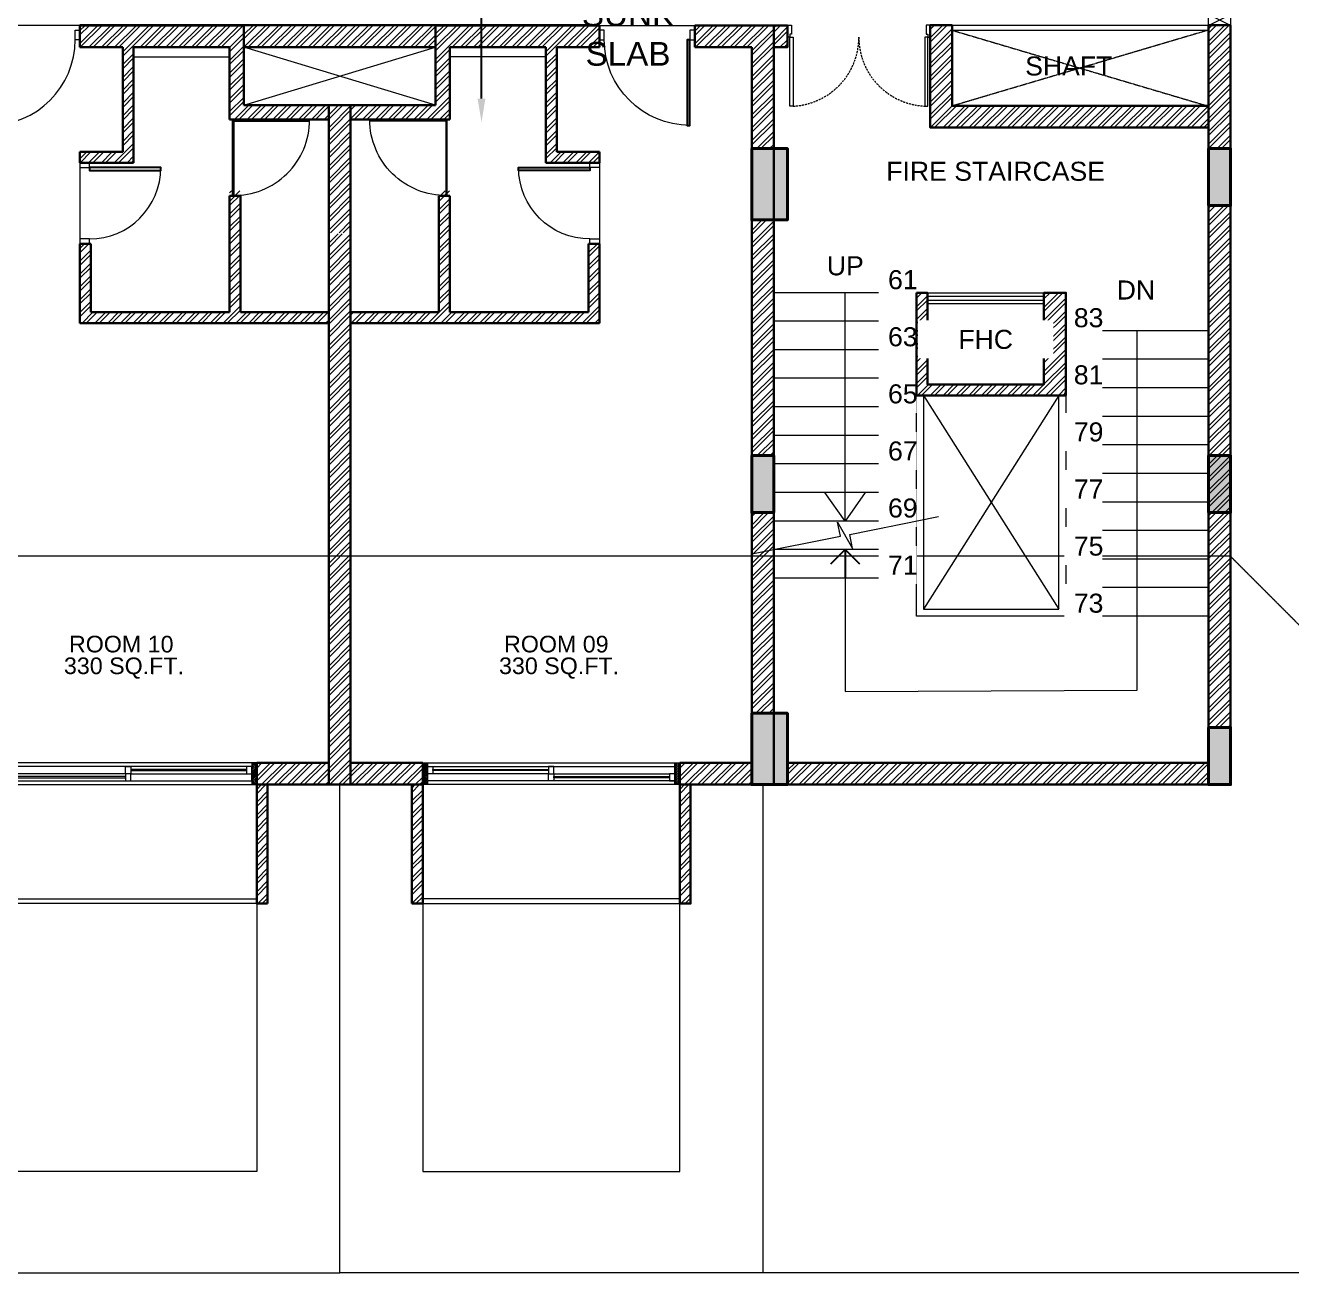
# Model space of a CAD drawing. Header units: millimetres. Extents: x 149548 to 2069915, y -1587483 to -1219800.
# Drawn here: x 1769735 to 1783041, y -1387155 to -1374045 of the extents above; entities that cross this region are included whole.
import ezdxf
from ezdxf import colors
from ezdxf.entities.mleader import LeaderData, LeaderLine
from ezdxf.math import Vec2, Vec3

# ---------------------------------------------------------------- set-up
doc = ezdxf.new("R2010")
doc.units = ezdxf.units.MM
doc.header["$MEASUREMENT"] = 0
for name, pattern in [('ACAD_ISO02W100', [15, 12, -3]), ('ACAD_ISO03W100', [30, 12, -18]), ('AUDIT_D_060311083008-3', [0, 0]), ('DASHED', [0.75, 0.5, -0.25]), ('HIDDEN', [0.375, 0.25, -0.125])]:
    doc.linetypes.add(name, pattern=pattern)
doc.layers.add('A-DOOR', color=140, linetype='AUDIT_D_060311083008-3', lineweight=5, transparency=0.5)
doc.layers.add('WINDOW FRAME_MOFA', color=19, linetype='Continuous', lineweight=15, transparency=0.4)
doc.layers.add('A-Symbol', color=40, linetype='Continuous')
doc.layers.add('DOOR_MOFA', color=7, linetype='Continuous')
for name, color, linetype, lineweight in [('BRICK WALL_MOFA', 8, 'Continuous', 30), ('CONCRETE_MOFA', 230, 'Continuous', 40), ('DIMENSION_MOFA', 62, 'HIDDEN', 15), ('DOOR FRAME_MOFA', 42, 'Continuous', 15), ('DOOR SWING_MOFA', 49, 'ACAD_ISO03W100', 5), ('DOORS', 161, 'Continuous', 5), ('ELEV_09_MOFA', 37, 'Continuous', 9), ('ELEV_15_MOFA', 31, 'Continuous', 15), ('ELEV_20_MOFA', 51, 'Continuous', 20), ('ELEV_GRADE 2_MOFA', 37, 'Continuous', 9), ('GLASS_MOFA', 4, 'Continuous', 5), ('GLAZING_MOFA', 141, 'Continuous', 13), ('OVERHEAD LINES_MOFA', 252, 'ACAD_ISO02W100', 9), ('STAIRS_MOFA', 1, 'Continuous', 13), ('TEXT_MOFA', 222, 'Continuous', 18), ('TOILET FIXTURES_MOFA', 8, 'Continuous', 5)]:
    doc.layers.add(name, color=color, linetype=linetype, lineweight=lineweight)
doc.layers.add('HATCH SOLID_MOFA', color=7, linetype='Continuous', lineweight=5, true_color=0x9c9c9c)
doc.layers.add('HATCH_LIGHT_MOFA', color=7, linetype='Continuous', lineweight=5, true_color=0x5b5b5b)
doc.styles.add('1-100', font='arial.ttf', dxfattribs={"height": 400})
doc.styles.get("Standard").update_dxf_attribs({"font": 'arial.ttf'})
doc.dimstyles.new('DIM 1-100 1', dxfattribs={"dimtxt": 200, "dimasz": 100, "dimexe": 50, "dimexo": 50, "dimgap": 50, "dimtad": 1, "dimdec": 1, "dimrnd": 5, "dimzin": 0, "dimdsep": 46, "dimtxsty": 'Standard', "dimblk": 'ARCHTICK', "dimcen": 100, "dimdle": 100, "dimclrd": 256, "dimclre": 256, "dimclrt": 256, "dimadec": 0, "dimazin": 0, "dimtfac": 1, "dimtdec": 1, "dimtix": 1, "dimtofl": 0, "dimtmove": 1, "dimatfit": 3, "dimldrblk": 'OPEN90', "dimfxl": 1, "dimtolj": 1, "dimtzin": 0, "dimlwd": -1, "dimlwe": -1, "dimarcsym": 0})
pattern_1 = [(45, (2077931.49, -1366866.46), (-67.35192, 67.35192), []), (45, (2077976.39, -1366866.46), (-67.35192, 67.35192), [])]
pattern_2 = [(45, (809291.075, -352668.9), (-67.351921, 67.351921), []), (45, (809335.98, -352668.9), (-67.351921, 67.351921), [])]

# ---------------------------------------------------------------- blocks, each defined once
blk = doc.blocks.new('zw$E70C-flat-2')
at = {"layer": 'HATCH_LIGHT_MOFA', "transparency": 33554687}
h = blk.add_hatch(color=256, dxfattribs=at)
h.dxf.hatch_style = 1
h.paths.add_polyline_path([(50630, -20625), (51005, -20625), (51005, -19875), (50630, -19875)])
h = blk.add_hatch(color=256, dxfattribs=at)
h.dxf.hatch_style = 1
h.paths.add_polyline_path([(55430, -19875), (55430, -20475), (55660, -20475), (55660, -19875)])
h = blk.add_hatch(color=256, dxfattribs=at)
h.dxf.hatch_style = 1
h.paths.add_polyline_path([(50630, -23102), (50630, -23702), (50860, -23702), (50860, -23102)])
h = blk.add_hatch(color=256, dxfattribs=at)
h.dxf.hatch_style = 1
h.paths.add_polyline_path([(55430, -23102), (55430, -23702), (55660, -23702), (55660, -23102)])
h = blk.add_hatch(color=256, dxfattribs=at)
h.dxf.hatch_style = 1
h.paths.add_polyline_path([(50630, -26560), (51005, -26560), (51005, -25810), (50630, -25810)])
h = blk.add_hatch(color=256, dxfattribs=at)
h.dxf.hatch_style = 1
h.paths.add_polyline_path([(55430, -26560), (55660, -26560), (55660, -25960), (55430, -25960)])
at = {"layer": 'CONCRETE_MOFA'}
for points in [[(50630, -19875), (51005, -19875), (51005, -20625), (50630, -20625), (50630, -19875)], [(55430, -19875), (55660, -19875), (55660, -20475), (55430, -20475), (55430, -19875)], [(50630, -23102), (50860, -23102), (50860, -23702), (50630, -23702), (50630, -23102)], [(55430, -23102), (55660, -23102), (55660, -23702), (55430, -23702), (55430, -23102)], [(50630, -25810), (51005, -25810), (51005, -26560), (50630, -26560), (50630, -25810)], [(55430, -25960), (55660, -25960), (55660, -26560), (55430, -26560), (55430, -25960)]]:
    blk.add_lwpolyline(points, dxfattribs=at)
blk = doc.blocks.new('AL FRAME 50X100_MOFA^-flat-54')
blk.add_lwpolyline([(247.25, 0), (17.25, 0), (17.25, 115), (247.25, 115)], close=True)
at = {"layer": 'HATCH_LIGHT_MOFA'}
for p, q in [((247.25, 0), (17.25, 115)), ((17.25, 0), (247.25, 115))]:
    blk.add_line(p, q, dxfattribs=at)
blk = doc.blocks.new('*U120')
at = {"layer": 'ELEV_GRADE 2_MOFA'}
blk.add_lwpolyline([(-6753, 11049), (-6753, 11107), (-6712, 11107), (-6712, 11049)], close=True, dxfattribs=at)
at = {"layer": 'WINDOW FRAME_MOFA'}
for points in [[(-6618, 11049), (-6618, 13219), (-6618, 13334), (-6848, 13334), (-6848, 13219), (-6848, 11049)], [(-6618, 13334), (-6848, 13219), (-6618, 13219), (-6848, 13334)], [(-6712, 13162), (-6712, 11107), (-6753, 11107), (-6753, 13162)]]:
    blk.add_lwpolyline(points, dxfattribs=at)
blk.add_lwpolyline([(-6753, 13162), (-6753, 13219), (-6712, 13219), (-6712, 13162)], close=True, dxfattribs=at)
at = {"layer": 'DIMENSION_MOFA'}
blk.add_blockref('AL FRAME 50X100_MOFA^-flat-54', (-6865, 10934), dxfattribs=at)
blk = doc.blocks.new('_ArchTick')
at = {"color": 0, "linetype": 'ByBlock', "const_width": 0.15}
blk.add_lwpolyline([(-0.5, -0.5), (0.5, 0.5)], dxfattribs=at)
blk = doc.blocks.new('_Open90')
at = {"color": 0, "linetype": 'ByBlock', "lineweight": -2}
for p, q in [((-0.5, 0.5), (0, 0)), ((0, 0), (-1, 0)), ((0, 0), (-0.5, -0.5))]:
    blk.add_line(p, q, dxfattribs=at)
blk = doc.blocks.new('D-150 thk wall_1.8m D leaf-new')
at = {"layer": 'A-DOOR', "color": 252, "linetype": 'DASHED', "ltscale": 50}
for centre, start, end in [((30, -150), 272.6352, 0), ((1770, -150), 180, 267.3648)]:
    blk.add_arc(centre, 870, start, end, dxfattribs=at)
at = {"layer": 'DOORS', "flags": 128}
for points in [[(0, -150), (0, 0), (50, 0), (50, -110), (30, -110), (30, -150)], [(1800, -150), (1800, 0), (1750, 0), (1750, -110), (1770, -110), (1770, -150)]]:
    blk.add_lwpolyline(points, close=True, dxfattribs=at)
at = {"layer": 'DOORS'}
for points in [[(30, -150), (70, -150), (70, -1019), (30, -1019)], [(1770, -150), (1730, -150), (1730, -1019), (1770, -1019)]]:
    blk.add_lwpolyline(points, close=True, dxfattribs=at)
blk = doc.blocks.new('*U131')
at = {"layer": 'A-DOOR'}
blk.add_blockref('D-150 thk wall_1.8m D leaf-new', (0, 0), dxfattribs=at)
blk = doc.blocks.new('*U248')
at = {"layer": 'WINDOW FRAME_MOFA'}
h = blk.add_hatch(dxfattribs=at)
h.set_pattern_fill('ANSI31', color=256, scale=100, angle=180)
h.set_pattern_definition([(45, (16019.125, 104858.141), (-8.8388348, 8.8388348), [])])
h.paths.add_polyline_path([(-2700, 230), (-2650, 230), (-2650, 150), (-2650, 0), (-2700, 0)])
h = blk.add_hatch(dxfattribs=at)
h.set_pattern_fill('ANSI31', color=256, scale=100, angle=180)
h.set_pattern_definition([(45, (15470.663, 104858.141), (-8.8388348, 8.8388348), [])])
h.paths.add_polyline_path([(0, 0), (-50, 0), (-50, 230), (0, 230)])
at = {"layer": 'GLAZING_MOFA'}
for points in [[(-107, 159), (-1321, 159), (-1321, 147), (-107, 147)], [(-1379, 84), (-2593, 84), (-2593, 72), (-1379, 72)]]:
    blk.add_lwpolyline(points, close=True, dxfattribs=at)
at = {"layer": 'WINDOW FRAME_MOFA'}
for p, q in [((-107, 190), (-1321, 190)), ((-1379, 115), (-2593, 115)), ((-1321, 115), (-107, 115))]:
    blk.add_line(p, q, dxfattribs=at)
for points in [[(-2650, 230), (-2700, 230), (-2700, 0), (-2650, 0)], [(0, 230), (-2700, 230), (-2700, 0), (0, 0)], [(-50, 190), (-2650, 190), (-2650, 40), (-50, 40)], [(-1379, 190), (-1321, 190), (-1321, 115), (-1379, 115)], [(-50, 190), (-107, 190), (-107, 115), (-50, 115)], [(0, 230), (-50, 230), (-50, 0), (0, 0)], [(-2650, 115), (-2593, 115), (-2593, 40), (-2650, 40)], [(-1321, 115), (-1379, 115), (-1379, 40), (-1321, 40)]]:
    blk.add_lwpolyline(points, close=True, dxfattribs=at)
blk = doc.blocks.new('gsoor-flat-1')
at = {"layer": 'GLASS_MOFA'}
h = blk.add_hatch(color=256, dxfattribs=at)
h.dxf.hatch_style = 1
h.paths.add_polyline_path([(31700, -10299, -0.004445), (31688, -10299), (31688, -10287), (31700, -10287)])
h.paths.add_polyline_path([(31688, -9636), (31688, -9624), (31700, -9624), (31700, -9636)])
for p, q in [((31688, -10299), (31688, -9624)), ((31688, -9636), (31700, -9636)), ((31700, -9624), (32375, -9624)), ((31700, -9636), (31700, -9624)), ((31700, -9636), (32375, -9636)), ((31688, -10287), (31700, -10287)), ((31688, -10299), (31700, -10299)), ((31700, -10299), (31700, -10287))]:
    blk.add_line(p, q, dxfattribs=at)
blk.add_lwpolyline([(31688, -9636), (31700, -9636), (31700, -9624), (31688, -9624)], close=True, dxfattribs=at)
blk.add_arc((31700, -9624), 675, 268.9814, 0, dxfattribs=at)
blk = doc.blocks.new('SGE-flat-1')
at = {"layer": 'DOOR FRAME_MOFA'}
for points in [[(337070, -187997), (337120, -187997), (337120, -188097), (337070, -188097)], [(338020, -187997), (338070, -187997), (338070, -188097), (338020, -188097)]]:
    blk.add_lwpolyline(points, close=True, dxfattribs=at)
at = {"layer": 'DOOR SWING_MOFA', "linetype": 'Continuous'}
blk.add_arc((337120, -188097), 900, 270, 0, dxfattribs=at)
at = {"layer": 'DOOR_MOFA'}
blk.add_lwpolyline([(337120, -188097), (337150, -188097), (337150, -188997), (337120, -188997)], close=True, dxfattribs=at)
blk = doc.blocks.new('WG-flat-1')
at = {"layer": 'DOOR FRAME_MOFA'}
for points in [[(338070, -188049), (338070, -188099), (338170, -188099), (338170, -188049)], [(338070, -188849), (338070, -188899), (338170, -188899), (338170, -188849)]]:
    blk.add_lwpolyline(points, close=True, dxfattribs=at)
at = {"layer": 'DOOR SWING_MOFA', "linetype": 'Continuous'}
blk.add_arc((338170, -188099), 750, 270, 0, dxfattribs=at)
at = {"layer": 'DOOR_MOFA'}
blk.add_lwpolyline([(338170, -188099), (338170, -188129), (338920, -188129), (338920, -188099)], close=True, dxfattribs=at)

msp = doc.modelspace()

# ---------------------------------------------------------------- hatches: boundary and pattern name
at = {"layer": 'HATCH SOLID_MOFA'}
h = msp.add_hatch(dxfattribs=at)
h.set_pattern_fill('ANSI32', color=256, scale=10)
h.set_pattern_definition(pattern_1)
h.paths.add_polyline_path([(1773153.13, -1377175.85), (1773153.13, -1377060.85), (1774080.54, -1377060.85), (1774080.54, -1376190.85), (1774195.54, -1376190.85), (1774195.54, -1377060.85), (1775653.04, -1377060.85), (1775653.04, -1376340.85), (1775768.04, -1376340.85), (1775768.04, -1377175.85)])
h.paths.add_polyline_path([(1770308.13, -1377175.85), (1770308.13, -1376340.85), (1770423.13, -1376340.85), (1770423.13, -1377060.85), (1771880.63, -1377060.85), (1771880.63, -1376190.85), (1771995.63, -1376190.85), (1771995.63, -1377060.85), (1772923.04, -1377060.85), (1772923.04, -1377175.85)])
h.paths.add_polyline_path([(1770308.13, -1374197.37), (1770308.13, -1374045.85), (1772030.63, -1374045.85), (1772030.63, -1374275.85), (1772030.54, -1374275.85), (1772030.63, -1374275.87), (1772030.63, -1374885.82), (1772030.54, -1374885.85), (1771955.63, -1375035.85), (1771880.63, -1375035.85), (1771880.63, -1374275.85), (1770873.13, -1374275.85), (1770873.13, -1375375.85), (1770873.13, -1375490.85), (1770308.13, -1375490.85), (1770308.13, -1375375.85), (1770758.13, -1375375.85), (1770758.13, -1374275.85), (1770308.13, -1374275.85)])
h.paths.add_polyline_path([(1774528.15, -1374275.85), (1774528.15, -1374045.85), (1775768.04, -1374045.85), (1775768.04, -1374275.85), (1775318.04, -1374275.85), (1775318.04, -1375375.85), (1775768.04, -1375375.85), (1775768.04, -1375490.85), (1775203.04, -1375490.85), (1775203.04, -1375375.85), (1775203.04, -1374275.85)])
h.paths.add_polyline_path([(1773153.13, -1375035.85), (1773153.13, -1374885.85), (1774045.54, -1374885.85), (1774045.54, -1374045.85), (1774528.15, -1374045.85), (1774528.15, -1374275.85), (1774195.54, -1374275.85), (1774195.54, -1375035.85)])
h.paths.add_polyline_path([(1776768.04, -1374275.85), (1776768.04, -1374045.85), (1777598.04, -1374045.85), (1777598.04, -1374145.38), (1777598.04, -1375340.38), (1777368.09, -1375340.38), (1777368.09, -1374275.85), (1776788.09, -1374275.85)])
h.paths.add_polyline_path([(1768478.09, -1381275.38), (1768478.04, -1376090.38), (1768708.04, -1376090.38), (1768708.09, -1381275.38)])
h.paths.add_polyline_path([(1772923.13, -1382025.85), (1772923.13, -1376237), (1773153.04, -1376237), (1773153.04, -1382025.85)])
h.paths.add_polyline_path([(1777368.04, -1378567.27), (1777368.04, -1376090.38), (1777598.04, -1376090.38), (1777598.04, -1378567.27)])
h.paths.add_polyline_path([(1777368.04, -1381275.38), (1777368.04, -1379167.27), (1777598.04, -1379167.27), (1777598.04, -1381275.38)])
h.paths.add_polyline_path([(1768478.13, -1374275.85), (1768478.13, -1374045.85), (1768708.13, -1374045.85), (1768708.13, -1374275.85), (1768708.09, -1374275.85), (1768708.09, -1375375.85), (1768708.04, -1375375.85), (1768708.04, -1375340.38), (1768478.17, -1375340.38), (1768478.17, -1374275.85)])
h.paths.add_polyline_path([(1772923.04, -1375035.85), (1772923.04, -1374885.85), (1773153.13, -1374885.85), (1773153.13, -1375035.85), (1773153.04, -1375035.85), (1773153.04, -1376226.6), (1772923.13, -1376226.6), (1772923.13, -1375035.85)])
h.paths.add_polyline_path([(1776610.54, -1382025.85), (1776610.54, -1381795.85), (1777368.04, -1381795.85), (1777368.04, -1382025.38), (1777598.04, -1382025.38), (1777598.04, -1382025.85)])
h.paths.add_polyline_path([(1773153.13, -1382025.85), (1773153.13, -1381795.85), (1773910.54, -1381795.85), (1773910.54, -1382025.85)])
h.paths.add_polyline_path([(1772165.63, -1382025.85), (1772165.63, -1381795.85), (1772923.04, -1381795.85), (1772923.04, -1382025.85)])
h.paths.add_polyline_path([(1771955.63, -1375035.85), (1772030.54, -1374885.85), (1772030.63, -1374885.82), (1772030.63, -1374885.85), (1772923.04, -1374885.85), (1772923.04, -1375035.85)])
h.paths.add_polyline_path([(1767878.13, -1374275.85), (1767878.13, -1374045.85), (1768478.13, -1374045.85), (1768478.13, -1374275.85), (1767898.17, -1374275.85)])
h.paths.add_polyline_path([(1768708.13, -1374275.85), (1768708.13, -1374045.85), (1769308.13, -1374045.85), (1769308.13, -1374275.85), (1769288.09, -1374275.85)])
h.paths.add_polyline_path([(1771880.63, -1376190.85), (1771880.63, -1375785.85), (1771995.63, -1375785.85), (1771995.63, -1376190.85)])
h.paths.add_polyline_path([(1774080.54, -1376190.85), (1774080.54, -1375785.85), (1774195.54, -1375785.85), (1774195.54, -1376190.85)])
h = msp.add_hatch(dxfattribs=at)
h.set_pattern_fill('ANSI32', color=256, scale=10)
h.set_pattern_definition([(45, (1623653.38, -1460152.28), (-67.35192, 67.35192), []), (45, (1623698.28, -1460152.28), (-67.35192, 67.35192), [])])
h.paths.add_polyline_path([(1772030.54, -1374275.85), (1772030.54, -1374045.85), (1774045.54, -1374045.85), (1774045.54, -1374275.85)])
h = msp.add_hatch(dxfattribs=at)
h.set_pattern_fill('ANSI32', color=256, scale=10)
h.set_pattern_definition(pattern_2)
h.paths.add_polyline_path([(1782168.04, -1374890.38), (1779473.04, -1374890.38), (1779473.04, -1374045.38), (1779243.04, -1374045.38), (1779243.04, -1375120.38), (1782168.04, -1375120.38)])
h.paths.add_polyline_path([(1777598.04, -1374045.85), (1777743.04, -1374045.85), (1777743.04, -1374275.85), (1777598.04, -1374275.85)])
h = msp.add_hatch(dxfattribs=at)
h.set_pattern_fill('ANSI32', color=256, scale=10)
h.set_pattern_definition(pattern_2)
h.paths.add_polyline_path([(1782168.04, -1374045.38), (1782168.04, -1375125.38), (1782168.04, -1375340.38), (1782398.04, -1375340.38), (1782398.04, -1374045.38)])
h = msp.add_hatch(dxfattribs=at)
h.set_pattern_fill('ANSI32', color=256, scale=10)
h.set_pattern_definition(pattern_2)
h.paths.add_polyline_path([(1782168.04, -1375940.38), (1782168.04, -1381425.38), (1782398.04, -1381425.38), (1782398.04, -1375940.38)])
h = msp.add_hatch(dxfattribs=at)
h.set_pattern_fill('ANSI32', color=256, scale=10)
h.set_pattern_definition(pattern_2)
h.paths.add_polyline_path([(1777743.04, -1381795.38), (1777743.04, -1382025.38), (1782168.04, -1382025.38), (1782168.04, -1381795.38)])
h = msp.add_hatch(dxfattribs=at)
h.set_pattern_fill('ANSI32', color=256, scale=10)
h.set_pattern_definition(pattern_1)
h.paths.add_polyline_path([(1776610.54, -1383275.85), (1776725.54, -1383275.85), (1776725.54, -1382025.85), (1776610.54, -1382025.85)])
h.paths.add_polyline_path([(1773910.5, -1382025.85), (1773795.5, -1382026.01), (1773795.5, -1383275.85), (1773910.5, -1383275.85)])
h.paths.add_polyline_path([(1769465.63, -1382025.85), (1769350.63, -1382025.85), (1769350.63, -1383275.85), (1769465.63, -1383275.85), (1769465.63, -1383225.85)])
h.paths.add_polyline_path([(1767835.63, -1382025.85), (1767720.63, -1382025.85), (1767720.63, -1383275.85), (1767835.63, -1383275.85)])
h.paths.add_polyline_path([(1765020.59, -1382025.85), (1764905.59, -1382026.01), (1764905.59, -1383275.85), (1765020.59, -1383275.85)])
h.paths.add_polyline_path([(1763275.76, -1383275.85), (1763390.76, -1383275.85), (1763390.76, -1382026.01), (1763275.76, -1382025.85)])
h.paths.add_polyline_path([(1760575.72, -1382025.85), (1760460.72, -1382025.85), (1760460.72, -1383275.85), (1760575.72, -1383275.85), (1760575.72, -1383225.85)])
h.paths.add_polyline_path([(1758945.72, -1382025.85), (1758830.72, -1382025.85), (1758830.72, -1383275.85), (1758945.72, -1383275.85)])
h.paths.add_polyline_path([(1756015.67, -1383275.85), (1756130.67, -1383275.85), (1756130.67, -1382025.85), (1756015.67, -1382026.01)])
h.paths.add_polyline_path([(1754500.85, -1382026.01), (1754385.85, -1382025.85), (1754385.85, -1383275.85), (1754500.85, -1383275.85)])
h.paths.add_polyline_path([(1751570.81, -1383275.85), (1751685.81, -1383275.85), (1751685.81, -1383225.85), (1751685.81, -1382025.85), (1751570.81, -1382025.85)])
h.paths.add_polyline_path([(1772280.67, -1382026.01), (1772165.67, -1382025.85), (1772165.67, -1383275.85), (1772280.67, -1383275.85)])

# ---------------------------------------------------------------- linework, layer by layer
at = {"layer": 'BRICK WALL_MOFA'}
for p, q in [((1775768.04, -1374045.38), (1770308.04, -1374045.38)), ((1770308.13, -1374045.85), (1770308.13, -1374275.85)), ((1770308.13, -1374045.85), (1772030.63, -1374045.85)), ((1774045.54, -1374045.38), (1772030.54, -1374045.38)), ((1772030.63, -1374885.85), (1772030.63, -1374045.85)), ((1775768.04, -1374045.85), (1774045.54, -1374045.85)), ((1774045.54, -1374885.85), (1774045.54, -1374045.85)), ((1775768.04, -1374045.85), (1775768.04, -1374275.85)), ((1777598.04, -1374045.85), (1776768.04, -1374045.85)), ((1776768.04, -1374275.85), (1776768.04, -1374045.85)), ((1770758.13, -1374275.85), (1770308.13, -1374275.85)), ((1770758.13, -1375375.85), (1770758.13, -1374275.85)), ((1770873.13, -1374275.85), (1771880.63, -1374275.85)), ((1770873.13, -1375375.85), (1770873.13, -1374275.85)), ((1771880.63, -1375035.85), (1771880.63, -1374275.85)), ((1774045.54, -1374275.85), (1772030.54, -1374275.85)), ((1774195.54, -1375035.85), (1774195.54, -1374275.85)), ((1775203.04, -1374275.85), (1774195.54, -1374275.85)), ((1775203.04, -1375375.85), (1775203.04, -1374275.85)), ((1775318.04, -1375375.85), (1775318.04, -1374275.85)), ((1775318.04, -1374275.85), (1775768.04, -1374275.85)), ((1776768.04, -1374275.85), (1777368.04, -1374275.85)), ((1777368.04, -1374275.85), (1777368.04, -1381795.85)), ((1777598.04, -1374275.85), (1777598.04, -1381795.85)), ((1773153.13, -1374885.85), (1772030.63, -1374885.85)), ((1772923.04, -1374885.85), (1774045.54, -1374885.85)), ((1772923.04, -1374885.85), (1772923.04, -1382025.85)), ((1773153.13, -1374885.85), (1773153.13, -1382025.85)), ((1772923.13, -1375035.85), (1771880.63, -1375035.85)), ((1772923.13, -1375035.85), (1772923.13, -1377060.85)), ((1773153.04, -1375035.85), (1774195.54, -1375035.85)), ((1773153.04, -1375035.85), (1773153.04, -1377060.85)), ((1770308.13, -1375375.85), (1770758.13, -1375375.85)), ((1770308.13, -1375375.85), (1770308.13, -1375490.85)), ((1770873.13, -1375375.85), (1770873.13, -1375375.85)), ((1770873.13, -1375490.85), (1770873.13, -1375375.85)), ((1775203.04, -1375375.85), (1775203.04, -1375375.85)), ((1775203.04, -1375490.85), (1775203.04, -1375375.85)), ((1775768.04, -1375375.85), (1775318.04, -1375375.85)), ((1775768.04, -1375375.85), (1775768.04, -1375490.85)), ((1770308.13, -1375490.85), (1770873.13, -1375490.85)), ((1775768.04, -1375490.85), (1775203.04, -1375490.85)), ((1771880.63, -1377060.85), (1771880.63, -1375835.85)), ((1771880.63, -1375835.85), (1771995.63, -1375835.85)), ((1771995.63, -1375835.85), (1771995.63, -1377060.85)), ((1774080.54, -1375835.85), (1774080.54, -1377060.85)), ((1774195.54, -1375835.85), (1774080.54, -1375835.85)), ((1774195.54, -1377060.85), (1774195.54, -1375835.85)), ((1770308.13, -1377175.85), (1770308.13, -1376340.85)), ((1770423.13, -1376340.85), (1770308.13, -1376340.85)), ((1770423.13, -1376340.85), (1770423.13, -1377060.85)), ((1775653.04, -1376340.85), (1775653.04, -1377060.85)), ((1775653.04, -1376340.85), (1775768.04, -1376340.85)), ((1775768.04, -1377175.85), (1775768.04, -1376340.85)), ((1770423.13, -1377060.85), (1771880.63, -1377060.85)), ((1771995.63, -1377060.85), (1772923.13, -1377060.85)), ((1774080.54, -1377060.85), (1773153.04, -1377060.85)), ((1775653.04, -1377060.85), (1774195.54, -1377060.85)), ((1772923.13, -1377175.85), (1770308.13, -1377175.85)), ((1772923.13, -1377175.85), (1772923.13, -1382025.85)), ((1773153.04, -1377175.85), (1773153.04, -1382025.85)), ((1773153.04, -1377175.85), (1775768.04, -1377175.85)), ((1772923.13, -1381795.85), (1772165.63, -1381795.85)), ((1772165.63, -1382025.85), (1772165.63, -1381795.85)), ((1773153.04, -1381795.85), (1773910.54, -1381795.85)), ((1773910.54, -1382025.85), (1773910.54, -1381795.85)), ((1776610.54, -1381795.85), (1776610.54, -1382025.85)), ((1772165.63, -1382025.85), (1773153.13, -1382025.85)), ((1773910.54, -1382025.85), (1772923.04, -1382025.85))]:
    msp.add_line(p, q, dxfattribs=at)
at = {"layer": 'BRICK WALL_MOFA', "color": 3}
msp.add_line((1782168.04, -1381425.38), (1782398.04, -1381425.38), dxfattribs=at)
at = {"layer": 'BRICK WALL_MOFA'}
for points in [[(1777598.04, -1374045.85), (1777598.04, -1382025.85), (1776610.54, -1382025.85)], [(1782168.04, -1375120.38), (1779243.04, -1375120.38), (1779243.04, -1374045.38), (1779473.04, -1374045.38), (1779473.04, -1374890.38), (1782168.04, -1374890.38)], [(1782168.04, -1375120.38), (1782168.04, -1375340.38), (1782398.04, -1375340.38), (1782398.04, -1374045.38), (1782168.04, -1374045.38), (1782168.04, -1375125.38)], [(1776610.54, -1381795.85), (1777368.04, -1381795.85)], [(1782168.04, -1382025.38), (1782168.04, -1381795.38), (1777743.04, -1381795.38), (1777743.04, -1382025.38), (1782168.04, -1382025.38)]]:
    msp.add_lwpolyline(points, dxfattribs=at)
for points in [[(1777598.04, -1374045.85), (1777743.04, -1374045.85), (1777743.04, -1374275.85), (1777598.04, -1374275.85)], [(1782398.04, -1375940.38), (1782168.04, -1375940.38), (1782168.04, -1381425.38), (1782398.04, -1381425.38)], [(1772280.67, -1383275.85), (1772165.67, -1383275.85), (1772165.67, -1382025.85), (1772280.67, -1382025.85)], [(1773795.5, -1383275.85), (1773910.5, -1383275.85), (1773910.5, -1382025.85), (1773795.5, -1382025.85)], [(1776610.54, -1383275.85), (1776725.54, -1383275.85), (1776725.54, -1382025.85), (1776610.54, -1382025.85)]]:
    msp.add_lwpolyline(points, close=True, dxfattribs=at)
at = {"layer": 'DIMENSION_MOFA'}
for p, q in [((1779213.04, -1376855.38), (1780438.04, -1376855.38)), ((1779213.04, -1376890.38), (1780438.04, -1376890.38)), ((1779213.04, -1376935.38), (1780438.04, -1376935.38)), ((1779213.04, -1376970.38), (1780438.04, -1376970.38))]:
    msp.add_line(p, q, dxfattribs=at)
at = {"layer": 'ELEV_09_MOFA', "linetype": 'ACAD_ISO02W100', "ltscale": 0.5}
msp.add_line((1782398.04, -1379625.38), (1750698.31, -1379625.38), dxfattribs=at)
at = {"layer": 'ELEV_09_MOFA', "linetype": 'ACAD_ISO02W100', "ltscale": 0.05}
msp.add_line((1782398.04, -1379625.38), (1789898.04, -1387155.38), dxfattribs=at)
msp.add_lwpolyline([(1777483.09, -1361165.38), (1796098.04, -1361165.38), (1796098.04, -1368645.38), (1789898.04, -1368645.38), (1789898.04, -1387155.38), (1777483.04, -1387155.38)], dxfattribs=at)
at = {"layer": 'ELEV_09_MOFA', "ltscale": 25}
for points in [[(1768593.13, -1382025.85), (1768593.13, -1387155.38), (1773038.09, -1387155.38), (1773038.09, -1382027.13), (1772165.63, -1382025.85), (1772165.63, -1386090.38), (1769465.63, -1386090.38), (1769465.63, -1382025.85)], [(1777483.04, -1382025.85), (1777483.04, -1387155.38), (1773038.09, -1387155.38), (1773038.09, -1382027.13), (1773910.54, -1382025.85), (1773910.54, -1386090.38), (1776610.54, -1386090.38), (1776610.54, -1382025.85)]]:
    msp.add_lwpolyline(points, close=True, dxfattribs=at)
at = {"layer": 'ELEV_15_MOFA'}
for p, q in [((1770308.13, -1374045.85), (1769308.13, -1374045.85)), ((1775768.04, -1374045.85), (1776768.04, -1374045.85)), ((1770308.13, -1375490.85), (1770308.13, -1376340.85)), ((1775768.04, -1375490.85), (1775768.04, -1376340.85))]:
    msp.add_line(p, q, dxfattribs=at)
at = {"layer": 'ELEV_20_MOFA'}
for points in [[(1772165.63, -1383275.85), (1769465.63, -1383275.85), (1769465.63, -1383225.85), (1772165.63, -1383225.85)], [(1773910.54, -1383275.85), (1776610.54, -1383275.85), (1776610.54, -1383225.85), (1773910.54, -1383225.85)]]:
    msp.add_lwpolyline(points, close=True, dxfattribs=at)
at = {"layer": 'GLASS_MOFA'}
for p, q in [((1771912.13, -1375035.85), (1771912.13, -1375835.85)), ((1771924.13, -1375035.85), (1771924.13, -1375835.85)), ((1774152.04, -1375035.85), (1774152.04, -1375835.85)), ((1774164.04, -1375035.85), (1774164.04, -1375835.85))]:
    msp.add_line(p, q, dxfattribs=at)
at = {"layer": 'HATCH_LIGHT_MOFA', "ltscale": 0.5}
for p, q in [((1779468.04, -1374045.38), (1782168.04, -1374045.38)), ((1779468.04, -1374095.38), (1782168.04, -1374095.38))]:
    msp.add_line(p, q, dxfattribs=at)
at = {"layer": 'HATCH_LIGHT_MOFA', "linetype": 'DASHED', "ltscale": 0.5}
for p, q in [((1779468.04, -1374095.38), (1782168.04, -1374895.38)), ((1782168.04, -1374095.38), (1779468.04, -1374895.38))]:
    msp.add_line(p, q, dxfattribs=at)
at = {"layer": 'HATCH_LIGHT_MOFA'}
for p, q in [((1779173.04, -1377935.38), (1780593.04, -1380180.38)), ((1780593.04, -1377935.38), (1779173.04, -1380180.38))]:
    msp.add_line(p, q, dxfattribs=at)
at = {"layer": 'OVERHEAD LINES_MOFA', "linetype": 'Continuous', "ltscale": 0.5}
for p, q in [((1774045.54, -1374885.85), (1772030.54, -1374275.85)), ((1772030.54, -1374885.85), (1774045.54, -1374275.85))]:
    msp.add_line(p, q, dxfattribs=at)
at = {"layer": 'STAIRS_MOFA'}
for p, q in [((1779098.04, -1376855.38), (1777598.04, -1376855.38)), ((1779098.04, -1376855.38), (1780668.04, -1376855.38)), ((1779098.04, -1377155.38), (1777598.04, -1377155.38)), ((1779098.04, -1377455.38), (1777598.04, -1377455.38)), ((1779098.04, -1377755.38), (1777598.04, -1377755.38)), ((1779098.04, -1378055.38), (1777598.04, -1378055.38)), ((1779098.04, -1378355.38), (1777598.04, -1378355.38)), ((1779098.04, -1378655.38), (1777598.04, -1378655.38)), ((1779098.04, -1378955.38), (1777598.04, -1378955.38)), ((1779098.04, -1379255.38), (1777598.04, -1379255.38))]:
    msp.add_line(p, q, dxfattribs=at)
at = {"layer": 'STAIRS_MOFA', "linetype": 'DASHED', "ltscale": 0.5}
for p, q in [((1782168.04, -1377255.38), (1780668.04, -1377255.38)), ((1782168.04, -1377555.38), (1780668.04, -1377555.38)), ((1782168.04, -1377855.38), (1780668.04, -1377855.38)), ((1782168.04, -1378155.38), (1780668.04, -1378155.38)), ((1782168.04, -1378455.38), (1780668.04, -1378455.38)), ((1782168.04, -1378755.38), (1780668.04, -1378755.38)), ((1782168.04, -1379055.38), (1780668.04, -1379055.38)), ((1782168.04, -1379355.38), (1780668.04, -1379355.38)), ((1779098.04, -1379555.38), (1777598.04, -1379555.38)), ((1782168.04, -1379655.38), (1780668.04, -1379655.38)), ((1779098.04, -1379855.38), (1777598.04, -1379855.38)), ((1782168.04, -1379955.38), (1780668.04, -1379955.38)), ((1782168.04, -1380255.38), (1780668.04, -1380255.38))]:
    msp.add_line(p, q, dxfattribs=at)
at = {"layer": 'STAIRS_MOFA'}
for points in [[(1780668.04, -1377935.38), (1780668.04, -1380255.38), (1779098.04, -1380255.38), (1779098.04, -1377935.38)], [(1779173.04, -1377935.38), (1779173.04, -1380180.38), (1780593.04, -1380180.38), (1780593.04, -1377935.38)]]:
    msp.add_lwpolyline(points, dxfattribs=at)
at = {"layer": 'TOILET FIXTURES_MOFA'}
for points in [[(1770873.13, -1374375.88), (1771880.63, -1374375.88), (1771880.63, -1374275.85), (1770873.13, -1374275.85)], [(1775203.04, -1374375.88), (1774195.54, -1374375.88), (1774195.54, -1374275.85), (1775203.04, -1374275.85)]]:
    msp.add_lwpolyline(points, close=True, dxfattribs=at)

# ---------------------------------------------------------------- block references
at = {"layer": 'A-Symbol'}
for name, p in [('SGE-flat-1', (1432238.43, -1186099.93)), ('WG-flat-1', (1432238.43, -1187441.8)), ('*U248', (1772165.63, -1382025.85))]:
    msp.add_blockref(name, p, dxfattribs=at)
at = {"layer": 'A-Symbol', "xscale": -1}
for name, p in [('SGE-flat-1', (2113837.74, -1186099.93)), ('WG-flat-1', (2113837.74, -1187441.8)), ('*U248', (1773910.54, -1382025.85))]:
    msp.add_blockref(name, p, dxfattribs=at)
at = {"layer": 'A-Symbol', "yscale": 1.178032651329294, "zscale": 1.178032651329294}
for p, xscale in [((1734582.86, -1363700.61), 1.178032651329294), ((1811493.31, -1363700.61), -1.178032651329294)]:
    msp.add_blockref('gsoor-flat-1', p, dxfattribs=dict(at, xscale=xscale))
at = {"layer": 'DIMENSION_MOFA'}
for name, p in [('zw$E70C-flat-2', (1726738.04, -1355465.38)), ('*U120', (1789015.68, -1384979.57))]:
    msp.add_blockref(name, p, dxfattribs=at)
at = {"layer": 'DIMENSION_MOFA', "xscale": 0.8333333333331178, "yscale": 0.8333333333331178, "zscale": 0.8333333333331178}
msp.add_blockref('*U131', (1777743.04, -1374045.38), dxfattribs=at)

# ---------------------------------------------------------------- texts
at = {"layer": 'TEXT_MOFA', "style": '1-100', "oblique": 0}
for s, p in [('ROOM 10', (1770193.34, -1380635.82)), ('ROOM 09', (1774765.04, -1380635.82)), ('330 SQ.FT.', (1770140.48, -1380863.99)), ('330 SQ.FT.', (1774712.18, -1380863.99))]:
    msp.add_text(s, height=174.747, rotation=359.944685, dxfattribs=at).set_placement(p)
at = {"layer": 'TEXT_MOFA', "char_height": 200, "width": 5188.2274, "attachment_point": 1, "style": '1-100'}
for s, insert in [('\\pxqc;SHAFT', (1778104.31, -1374372.74)), ('\\pxqc;FIRE STAIRCASE', (1777336.13, -1375479.36)), ('UP', (1778156.43, -1376472.74)), ('DN', (1781202.31, -1376727.13))]:
    msp.add_mtext(s, dxfattribs=dict(at, insert=insert))

# ---------------------------------------------------------------- leaders
at = {"layer": 'HATCH_LIGHT_MOFA'}
msp.add_leader([(1778348.04, -1379255.38), (1778348.04, -1376855.38)], dimstyle='DIM 1-100 1', override={"dimasz": 300, "dimldrblk": 'Open90'}, dxfattribs=at)
at = {"layer": 'TEXT_MOFA'}
ml = msp.add_multileader_mtext('Standard', dxfattribs=at)
ml.set_content('150 MM ^JSUNK SLAB', color=256)
ml.set_leader_properties()
ml.build(insert=Vec2(0, 0))
ml.multileader.update_dxf_attribs({"text_top_attachment_type": 0, "text_bottom_attachment_type": 0, "dogleg_length": 2, "arrow_head_size": 250})
ctx = ml.context
ctx.base_point, ctx.char_height, ctx.arrow_head_size, ctx.landing_gap_size, ctx.plane_origin = Vec3(1775104.19, -1373097.22), 250, 250, 0.4, Vec3(1778761.17, -1373367.5)
ctx.text_align_type = 1
notes = []
notes.append((ctx, [(0, (1, 1, 0), (1774528.15, -1373097.22), (1, 0), 576.04, [(0, [(1774528.15, -1375064.57)], 256, [])])]))
ctx.mtext.insert, ctx.mtext.width, ctx.mtext.alignment, ctx.mtext.flow_direction = Vec3(1776067.67, -1372969.58), 14.3605, 2, 5
for ctx, leaders in notes:
    for number, flags, end, landing, length, lines in leaders:
        leader = LeaderData()
        leader.index, (leader.has_last_leader_line, leader.has_dogleg_vector, leader.attachment_direction) = number, flags
        leader.last_leader_point, leader.dogleg_vector, leader.dogleg_length = Vec3(end), Vec3(landing), length
        for number, points, colour, breaks in lines:
            line = LeaderLine()
            line.index, line.vertices, line.color, line.breaks = number, Vec3.list(points), colors.encode_raw_color(colour), breaks
            leader.lines.append(line)
        ctx.leaders.append(leader)

# ---------------------------------------------------------------- next in the draw order: texts
at = {"layer": 'TEXT_MOFA', "char_height": 200, "attachment_point": 1, "style": '1-100', "bg_fill": 2}
for s, insert in [('61', (1778799.52, -1376618.67)), ('83', (1780751.83, -1377018.67)), ('63', (1778799.52, -1377218.67)), ('81', (1780751.83, -1377618.67)), ('65', (1778799.52, -1377818.67)), ('79', (1780751.83, -1378218.67)), ('67', (1778799.52, -1378418.67)), ('77', (1780751.83, -1378818.67)), ('69', (1778799.52, -1379018.67)), ('75', (1780751.83, -1379418.67)), ('71', (1778799.52, -1379618.67)), ('73', (1780751.83, -1380018.67))]:
    msp.add_mtext_dynamic_manual_height_columns(s, width=200, gutter_width=12.5, heights=[0], dxfattribs=dict(at, insert=insert))

# ---------------------------------------------------------------- next in the draw order: hatches: boundary and pattern name
at = {"layer": 'HATCH SOLID_MOFA'}
h = msp.add_hatch(dxfattribs=at)
h.set_pattern_fill('ANSI32', color=256, scale=10)
h.set_pattern_definition([(45, (1805129.11, -1366866.46), (-67.35192, 67.35192), []), (45, (1805174.01, -1366866.46), (-67.35192, 67.35192), [])])
h.paths.add_polyline_path([(1779098.04, -1376855.38), (1779098.04, -1377935.38), (1780668.04, -1377935.38), (1780668.04, -1376855.38), (1780438.04, -1376855.38), (1780438.04, -1377820.38), (1779213.04, -1377820.38), (1779213.04, -1376855.38)])

# ---------------------------------------------------------------- next in the draw order: linework, layer by layer
at = {"layer": 'BRICK WALL_MOFA'}
msp.add_lwpolyline([(1779098.04, -1376855.38), (1779098.04, -1377935.38), (1780668.04, -1377935.38), (1780668.04, -1376855.38), (1780438.04, -1376855.38), (1780438.04, -1377820.38), (1779213.04, -1377820.38), (1779213.04, -1376855.38)], close=True, dxfattribs=at)
at = {"layer": 'HATCH_LIGHT_MOFA'}
msp.add_lwpolyline([(1777367.46, -1379601.49), (1778299.01, -1379415.18), (1778269.6, -1379268.09), (1778426.49, -1379542.66), (1778397.07, -1379395.57), (1779328.62, -1379209.26)], dxfattribs=at)

# ---------------------------------------------------------------- next in the draw order: leaders
msp.add_leader([(1778348.04, -1379555.38), (1778348.04, -1381048.33), (1781418.51, -1381032.99), (1781417.7, -1377255.38)], dimstyle='DIM 1-100 1', override={"dimasz": 300}, dxfattribs=at)

# ---------------------------------------------------------------- next in the draw order: texts
at = {"layer": 'TEXT_MOFA', "insert": (1779213.04, -1377246.13), "char_height": 200, "attachment_point": 1, "style": '1-100', "bg_fill": 2}
msp.add_mtext_dynamic_manual_height_columns('\\pxqc;FHC', width=1225, gutter_width=750, heights=[0], dxfattribs=at)

doc.saveas('drawing.dxf')
